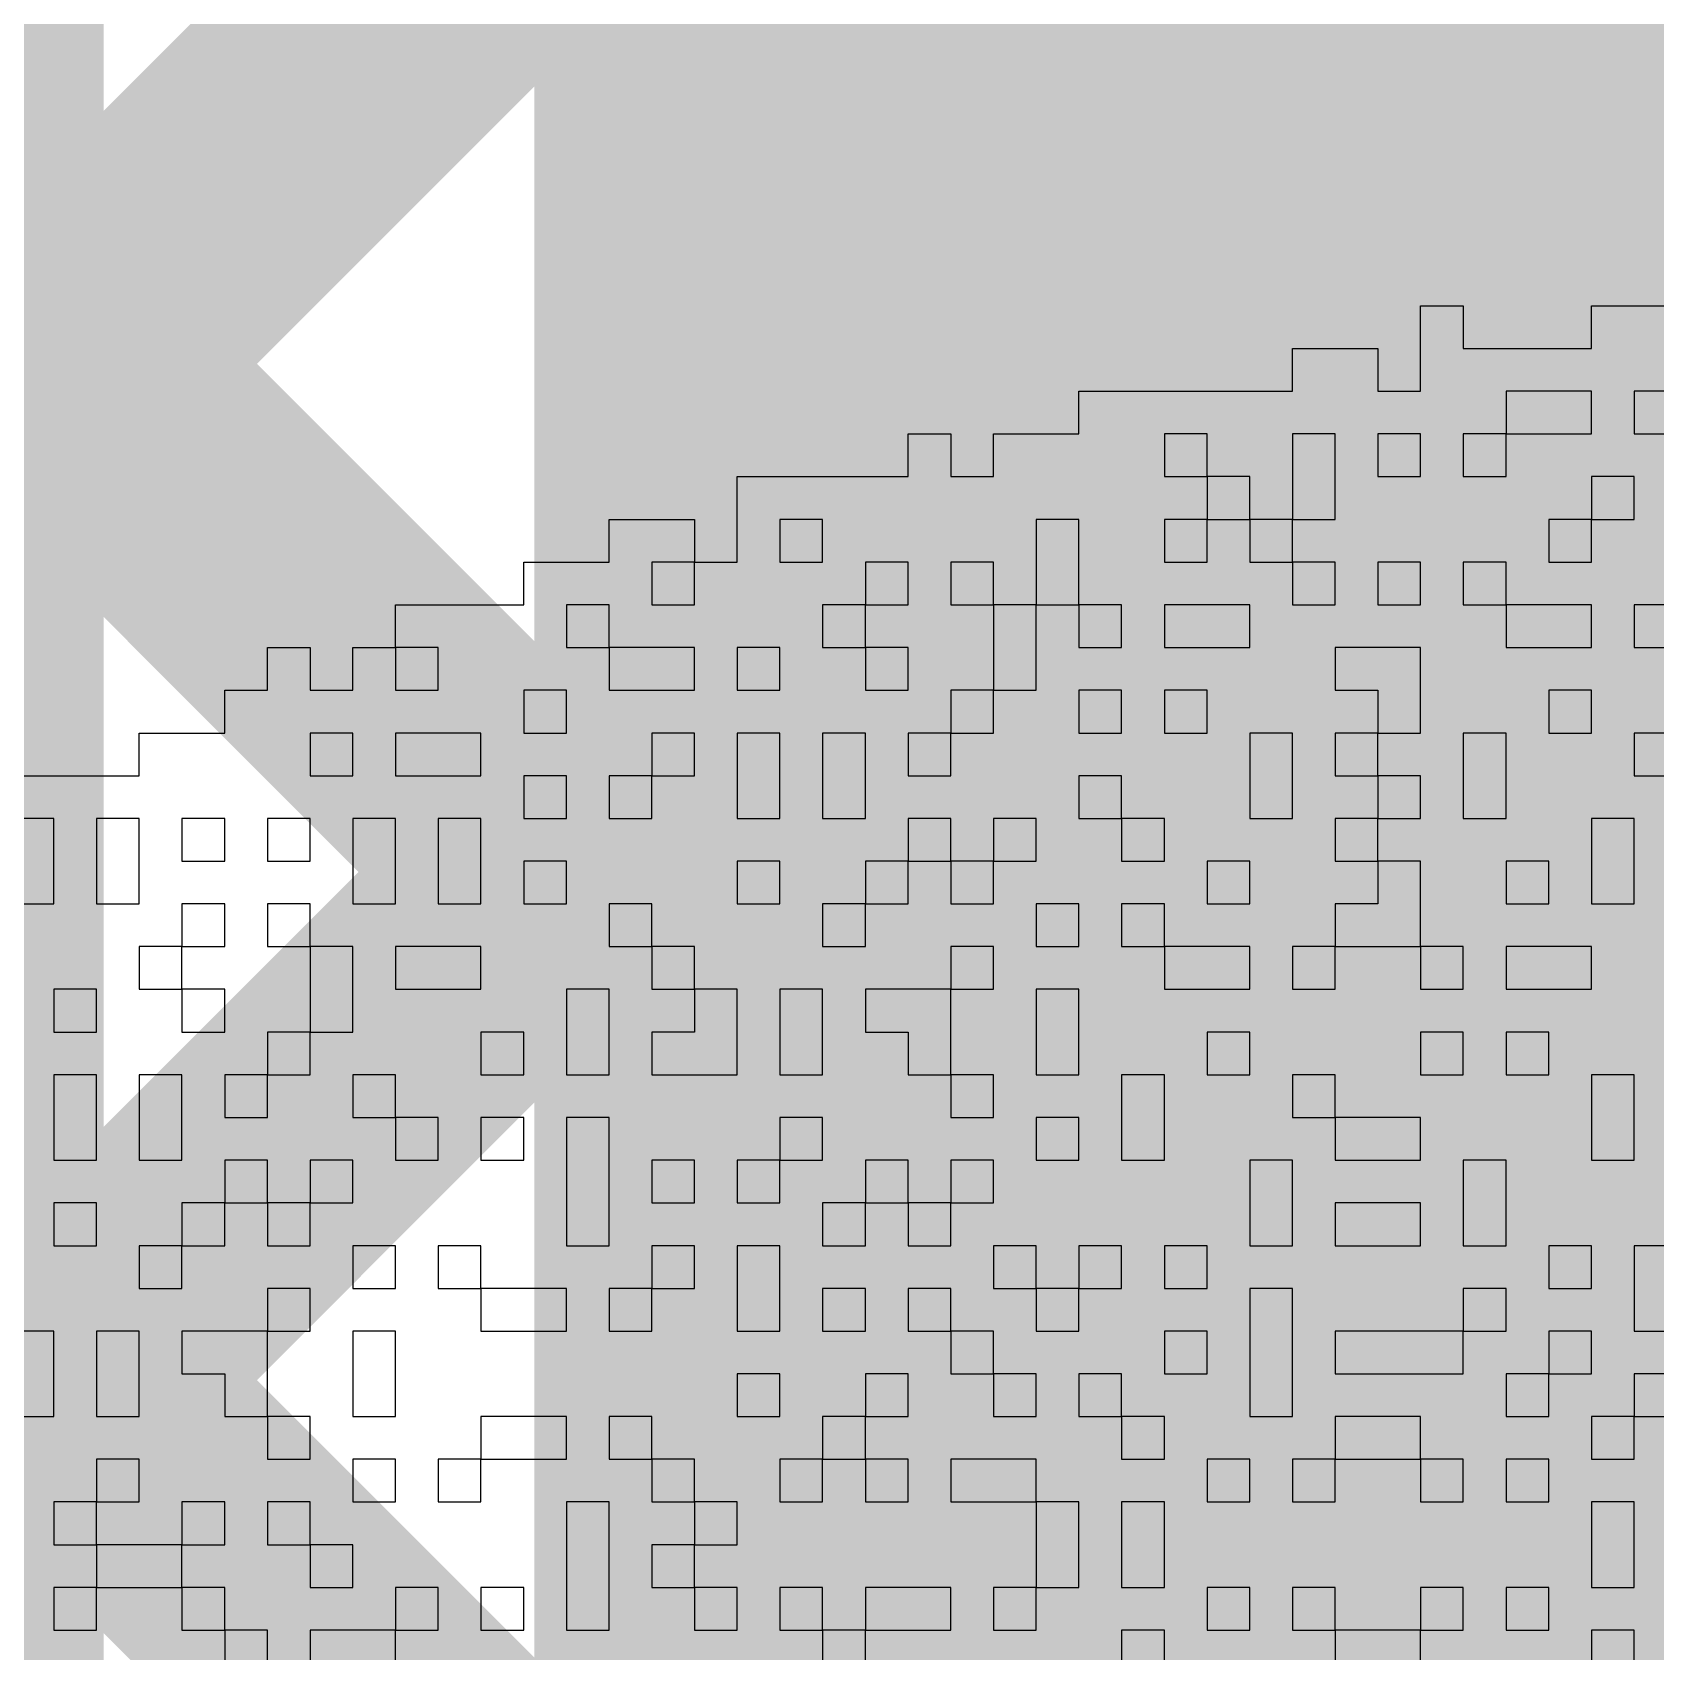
# Model space of a CAD drawing. Header units: millimetres. Extents: x 3.06 to 5.82, y 1.29 to 3.84.
# Drawn here: x 4.73702 to 4.78221, y 2.21276 to 2.25783 of the extents above; entities that cross this region are included whole.
import ezdxf

# ---------------------------------------------------------------- set-up
doc = ezdxf.new("R2010")
doc.units = ezdxf.units.MM
doc.header["$MEASUREMENT"] = 0
for name, color, linetype in [('BottomLayer', 5, 'Continuous'), ('TopLayer', 1, 'Continuous'), ('TopOverlay', 2, 'Continuous')]:
    doc.layers.add(name, color=color, linetype=linetype)

msp = doc.modelspace()

# ---------------------------------------------------------------- linework, layer by layer
at = {"layer": 'BottomLayer', "const_width": 0.022}
msp.add_lwpolyline([(4.767, 2.071), (4.767, 2.726)], dxfattribs=at)
at = {"layer": 'BottomLayer'}
msp.add_solid([(4.701, 2.036), (4.739, 2.036), (4.701, 3.474), (4.739, 3.474)], dxfattribs=at)
at = {"layer": 'TopLayer'}
for points, const_width in [([(4.519702, 2.030685), (4.929017, 2.44)], 0.008), ([(4.547986, 2.030685), (4.957301, 2.44)], 0.008), ([(4.57627, 2.030685), (4.985585, 2.44)], 0.008), ([(4.59587, 2.022), (5.01387, 2.44)], 0.008), ([(4.771, 2.162992), (4.771, 2.341)], 0.04), ([(4.696937, 2.345849), (4.992, 2.050786)], 0.008), ([(4.69547, 2.319032), (4.992, 2.022502)], 0.008), ([(4.681328, 2.30489), (4.992, 1.994217)], 0.008), ([(4.657933, 2.3), (4.986617, 1.971316)], 0.008)]:
    msp.add_lwpolyline(points, dxfattribs=dict(at, const_width=const_width))
at = {"layer": 'TopOverlay'}
for p, q in [((4.775673, 2.24903), (4.775673, 2.25022)), ((4.775673, 2.25022), (4.776862, 2.25022)), ((4.776862, 2.25022), (4.776862, 2.24903)), ((4.78043, 2.24903), (4.78043, 2.25022)), ((4.78043, 2.25022), (4.782808, 2.25022)), ((4.772105, 2.247841), (4.772105, 2.24903)), ((4.772105, 2.24903), (4.774484, 2.24903)), ((4.774484, 2.24903), (4.774484, 2.247841)), ((4.775673, 2.247841), (4.775673, 2.24903)), ((4.776862, 2.24903), (4.78043, 2.24903)), ((4.766159, 2.246652), (4.766159, 2.247841)), ((4.766159, 2.247841), (4.772105, 2.247841)), ((4.774484, 2.247841), (4.775673, 2.247841)), ((4.78043, 2.247841), (4.778051, 2.247841)), ((4.778051, 2.247841), (4.778051, 2.246652)), ((4.78043, 2.246652), (4.78043, 2.247841)), ((4.782808, 2.247841), (4.781619, 2.247841)), ((4.781619, 2.247841), (4.781619, 2.246652)), ((4.761402, 2.245463), (4.761402, 2.246652)), ((4.761402, 2.246652), (4.762591, 2.246652)), ((4.762591, 2.246652), (4.762591, 2.245463)), ((4.76378, 2.245463), (4.76378, 2.246652)), ((4.76378, 2.246652), (4.766159, 2.246652)), ((4.769727, 2.246652), (4.768537, 2.246652)), ((4.768537, 2.246652), (4.768537, 2.245463)), ((4.769727, 2.245463), (4.769727, 2.246652)), ((4.773294, 2.246652), (4.772105, 2.246652)), ((4.772105, 2.246652), (4.772105, 2.245463)), ((4.773294, 2.245463), (4.773294, 2.246652)), ((4.775673, 2.246652), (4.774484, 2.246652)), ((4.774484, 2.246652), (4.774484, 2.245463)), ((4.775673, 2.245463), (4.775673, 2.246652)), ((4.778051, 2.246652), (4.776862, 2.246652)), ((4.776862, 2.246652), (4.776862, 2.245463)), ((4.778051, 2.246652), (4.78043, 2.246652)), ((4.778051, 2.245463), (4.778051, 2.246652)), ((4.781619, 2.246652), (4.782808, 2.246652)), ((4.756645, 2.244273), (4.756645, 2.245463)), ((4.756645, 2.245463), (4.761402, 2.245463)), ((4.762591, 2.245463), (4.76378, 2.245463)), ((4.768537, 2.245463), (4.769727, 2.245463)), ((4.769727, 2.245463), (4.769727, 2.244273)), ((4.770916, 2.245463), (4.769727, 2.245463)), ((4.770916, 2.244273), (4.770916, 2.245463)), ((4.772105, 2.245463), (4.772105, 2.244273)), ((4.773294, 2.244273), (4.773294, 2.245463)), ((4.774484, 2.245463), (4.775673, 2.245463)), ((4.776862, 2.245463), (4.778051, 2.245463)), ((4.781619, 2.245463), (4.78043, 2.245463)), ((4.78043, 2.245463), (4.78043, 2.244273)), ((4.781619, 2.244273), (4.781619, 2.245463)), ((4.753077, 2.243084), (4.753077, 2.244273)), ((4.753077, 2.244273), (4.755456, 2.244273)), ((4.755456, 2.244273), (4.755456, 2.243084)), ((4.756645, 2.243084), (4.756645, 2.244273)), ((4.759023, 2.244273), (4.757834, 2.244273)), ((4.757834, 2.244273), (4.757834, 2.243084)), ((4.759023, 2.243084), (4.759023, 2.244273)), ((4.766159, 2.244273), (4.76497, 2.244273)), ((4.76497, 2.244273), (4.76497, 2.243084)), ((4.766159, 2.243084), (4.766159, 2.244273)), ((4.769727, 2.244273), (4.768537, 2.244273)), ((4.768537, 2.244273), (4.768537, 2.243084)), ((4.769727, 2.243084), (4.769727, 2.244273)), ((4.769727, 2.244273), (4.770916, 2.244273)), ((4.770916, 2.244273), (4.770916, 2.243084)), ((4.772105, 2.244273), (4.770916, 2.244273)), ((4.772105, 2.244273), (4.773294, 2.244273)), ((4.772105, 2.243084), (4.772105, 2.244273)), ((4.78043, 2.244273), (4.779241, 2.244273)), ((4.779241, 2.244273), (4.779241, 2.243084)), ((4.78043, 2.244273), (4.781619, 2.244273)), ((4.78043, 2.243084), (4.78043, 2.244273)), ((4.750699, 2.241895), (4.750699, 2.243084)), ((4.750699, 2.243084), (4.753077, 2.243084)), ((4.755456, 2.243084), (4.754266, 2.243084)), ((4.754266, 2.243084), (4.754266, 2.241895)), ((4.755456, 2.243084), (4.756645, 2.243084)), ((4.755456, 2.241895), (4.755456, 2.243084)), ((4.757834, 2.243084), (4.759023, 2.243084)), ((4.761402, 2.243084), (4.760212, 2.243084)), ((4.760212, 2.243084), (4.760212, 2.241895)), ((4.761402, 2.241895), (4.761402, 2.243084)), ((4.76378, 2.243084), (4.762591, 2.243084)), ((4.762591, 2.243084), (4.762591, 2.241895)), ((4.76378, 2.241895), (4.76378, 2.243084)), ((4.76497, 2.243084), (4.76497, 2.241895)), ((4.766159, 2.241895), (4.766159, 2.243084)), ((4.768537, 2.243084), (4.769727, 2.243084)), ((4.770916, 2.243084), (4.772105, 2.243084)), ((4.772105, 2.243084), (4.772105, 2.241895)), ((4.773294, 2.243084), (4.772105, 2.243084)), ((4.773294, 2.241895), (4.773294, 2.243084)), ((4.775673, 2.243084), (4.774484, 2.243084)), ((4.774484, 2.243084), (4.774484, 2.241895)), ((4.775673, 2.241895), (4.775673, 2.243084)), ((4.778051, 2.243084), (4.776862, 2.243084)), ((4.776862, 2.243084), (4.776862, 2.241895)), ((4.778051, 2.241895), (4.778051, 2.243084)), ((4.779241, 2.243084), (4.78043, 2.243084)), ((4.747131, 2.240706), (4.747131, 2.241895)), ((4.747131, 2.241895), (4.750699, 2.241895)), ((4.753077, 2.241895), (4.751888, 2.241895)), ((4.751888, 2.241895), (4.751888, 2.240706)), ((4.753077, 2.240706), (4.753077, 2.241895)), ((4.754266, 2.241895), (4.755456, 2.241895)), ((4.760212, 2.241895), (4.759023, 2.241895)), ((4.759023, 2.241895), (4.759023, 2.240706)), ((4.760212, 2.241895), (4.761402, 2.241895)), ((4.760212, 2.240706), (4.760212, 2.241895)), ((4.762591, 2.241895), (4.76378, 2.241895)), ((4.76378, 2.241895), (4.76378, 2.240706)), ((4.76497, 2.241895), (4.76378, 2.241895)), ((4.76497, 2.241895), (4.766159, 2.241895)), ((4.76497, 2.240706), (4.76497, 2.241895)), ((4.766159, 2.241895), (4.766159, 2.240706)), ((4.767348, 2.241895), (4.766159, 2.241895)), ((4.767348, 2.240706), (4.767348, 2.241895)), ((4.770916, 2.241895), (4.768537, 2.241895)), ((4.768537, 2.241895), (4.768537, 2.240706)), ((4.770916, 2.240706), (4.770916, 2.241895)), ((4.772105, 2.241895), (4.773294, 2.241895)), ((4.774484, 2.241895), (4.775673, 2.241895)), ((4.776862, 2.241895), (4.778051, 2.241895)), ((4.778051, 2.241895), (4.778051, 2.240706)), ((4.78043, 2.241895), (4.778051, 2.241895)), ((4.78043, 2.240706), (4.78043, 2.241895)), ((4.782808, 2.241895), (4.781619, 2.241895)), ((4.781619, 2.241895), (4.781619, 2.240706)), ((4.743563, 2.239517), (4.743563, 2.240706)), ((4.743563, 2.240706), (4.744752, 2.240706)), ((4.744752, 2.240706), (4.744752, 2.239517)), ((4.745941, 2.239517), (4.745941, 2.240706)), ((4.745941, 2.240706), (4.747131, 2.240706)), ((4.747131, 2.240706), (4.747131, 2.239517)), ((4.74832, 2.240706), (4.747131, 2.240706)), ((4.74832, 2.239517), (4.74832, 2.240706)), ((4.751888, 2.240706), (4.753077, 2.240706)), ((4.753077, 2.240706), (4.753077, 2.239517)), ((4.755456, 2.240706), (4.753077, 2.240706)), ((4.755456, 2.239517), (4.755456, 2.240706)), ((4.757834, 2.240706), (4.756645, 2.240706)), ((4.756645, 2.240706), (4.756645, 2.239517)), ((4.757834, 2.239517), (4.757834, 2.240706)), ((4.759023, 2.240706), (4.760212, 2.240706)), ((4.760212, 2.240706), (4.760212, 2.239517)), ((4.761402, 2.240706), (4.760212, 2.240706)), ((4.761402, 2.239517), (4.761402, 2.240706)), ((4.76378, 2.240706), (4.76378, 2.239517)), ((4.76497, 2.239517), (4.76497, 2.240706)), ((4.766159, 2.240706), (4.767348, 2.240706)), ((4.768537, 2.240706), (4.770916, 2.240706)), ((4.775673, 2.240706), (4.773294, 2.240706)), ((4.773294, 2.240706), (4.773294, 2.239517)), ((4.775673, 2.239517), (4.775673, 2.240706)), ((4.778051, 2.240706), (4.78043, 2.240706)), ((4.781619, 2.240706), (4.782808, 2.240706)), ((4.742374, 2.238327), (4.742374, 2.239517)), ((4.742374, 2.239517), (4.743563, 2.239517)), ((4.744752, 2.239517), (4.745941, 2.239517)), ((4.747131, 2.239517), (4.74832, 2.239517)), ((4.751888, 2.239517), (4.750699, 2.239517)), ((4.750699, 2.239517), (4.750699, 2.238327)), ((4.751888, 2.238327), (4.751888, 2.239517)), ((4.753077, 2.239517), (4.755456, 2.239517)), ((4.756645, 2.239517), (4.757834, 2.239517)), ((4.760212, 2.239517), (4.761402, 2.239517)), ((4.76378, 2.239517), (4.762591, 2.239517)), ((4.762591, 2.239517), (4.762591, 2.238327)), ((4.76378, 2.239517), (4.76497, 2.239517)), ((4.76378, 2.238327), (4.76378, 2.239517)), ((4.767348, 2.239517), (4.766159, 2.239517)), ((4.766159, 2.239517), (4.766159, 2.238327)), ((4.767348, 2.238327), (4.767348, 2.239517)), ((4.769727, 2.239517), (4.768537, 2.239517)), ((4.768537, 2.239517), (4.768537, 2.238327)), ((4.769727, 2.238327), (4.769727, 2.239517)), ((4.773294, 2.239517), (4.774484, 2.239517)), ((4.774484, 2.239517), (4.774484, 2.238327)), ((4.775673, 2.238327), (4.775673, 2.239517)), ((4.78043, 2.239517), (4.779241, 2.239517)), ((4.779241, 2.239517), (4.779241, 2.238327)), ((4.78043, 2.238327), (4.78043, 2.239517)), ((4.739995, 2.237138), (4.739995, 2.238327)), ((4.739995, 2.238327), (4.742374, 2.238327)), ((4.745941, 2.238327), (4.744752, 2.238327)), ((4.744752, 2.238327), (4.744752, 2.237138)), ((4.745941, 2.237138), (4.745941, 2.238327)), ((4.749509, 2.238327), (4.747131, 2.238327)), ((4.747131, 2.238327), (4.747131, 2.237138)), ((4.749509, 2.237138), (4.749509, 2.238327)), ((4.750699, 2.238327), (4.751888, 2.238327)), ((4.755456, 2.238327), (4.754266, 2.238327)), ((4.754266, 2.238327), (4.754266, 2.237138)), ((4.755456, 2.237138), (4.755456, 2.238327)), ((4.757834, 2.238327), (4.756645, 2.238327)), ((4.756645, 2.238327), (4.756645, 2.237138)), ((4.757834, 2.237138), (4.757834, 2.238327)), ((4.760212, 2.238327), (4.759023, 2.238327)), ((4.759023, 2.238327), (4.759023, 2.237138)), ((4.760212, 2.237138), (4.760212, 2.238327)), ((4.762591, 2.238327), (4.761402, 2.238327)), ((4.761402, 2.238327), (4.761402, 2.237138)), ((4.762591, 2.238327), (4.76378, 2.238327)), ((4.762591, 2.237138), (4.762591, 2.238327)), ((4.766159, 2.238327), (4.767348, 2.238327)), ((4.768537, 2.238327), (4.769727, 2.238327)), ((4.772105, 2.238327), (4.770916, 2.238327)), ((4.770916, 2.238327), (4.770916, 2.237138)), ((4.772105, 2.237138), (4.772105, 2.238327)), ((4.774484, 2.238327), (4.773294, 2.238327)), ((4.773294, 2.238327), (4.773294, 2.237138)), ((4.774484, 2.238327), (4.775673, 2.238327)), ((4.774484, 2.237138), (4.774484, 2.238327)), ((4.778051, 2.238327), (4.776862, 2.238327)), ((4.776862, 2.238327), (4.776862, 2.237138)), ((4.778051, 2.237138), (4.778051, 2.238327)), ((4.779241, 2.238327), (4.78043, 2.238327)), ((4.782808, 2.238327), (4.781619, 2.238327)), ((4.781619, 2.238327), (4.781619, 2.237138)), ((4.736427, 2.237138), (4.739995, 2.237138)), ((4.744752, 2.237138), (4.745941, 2.237138)), ((4.747131, 2.237138), (4.749509, 2.237138)), ((4.751888, 2.237138), (4.750699, 2.237138)), ((4.750699, 2.237138), (4.750699, 2.235949)), ((4.751888, 2.235949), (4.751888, 2.237138)), ((4.754266, 2.237138), (4.753077, 2.237138)), ((4.753077, 2.237138), (4.753077, 2.235949)), ((4.754266, 2.237138), (4.755456, 2.237138)), ((4.754266, 2.235949), (4.754266, 2.237138)), ((4.756645, 2.237138), (4.756645, 2.235949)), ((4.757834, 2.235949), (4.757834, 2.237138)), ((4.759023, 2.237138), (4.759023, 2.235949)), ((4.760212, 2.235949), (4.760212, 2.237138)), ((4.761402, 2.237138), (4.762591, 2.237138)), ((4.767348, 2.237138), (4.766159, 2.237138)), ((4.766159, 2.237138), (4.766159, 2.235949)), ((4.767348, 2.235949), (4.767348, 2.237138)), ((4.770916, 2.237138), (4.770916, 2.235949)), ((4.772105, 2.235949), (4.772105, 2.237138)), ((4.773294, 2.237138), (4.774484, 2.237138)), ((4.774484, 2.237138), (4.774484, 2.235949)), ((4.775673, 2.237138), (4.774484, 2.237138)), ((4.775673, 2.235949), (4.775673, 2.237138)), ((4.776862, 2.237138), (4.776862, 2.235949)), ((4.778051, 2.235949), (4.778051, 2.237138)), ((4.781619, 2.237138), (4.782808, 2.237138)), ((4.737617, 2.235949), (4.736427, 2.235949)), ((4.737617, 2.234759), (4.737617, 2.235949)), ((4.739995, 2.235949), (4.738806, 2.235949)), ((4.738806, 2.235949), (4.738806, 2.234759)), ((4.739995, 2.234759), (4.739995, 2.235949)), ((4.742374, 2.235949), (4.741184, 2.235949)), ((4.741184, 2.235949), (4.741184, 2.234759)), ((4.742374, 2.234759), (4.742374, 2.235949)), ((4.744752, 2.235949), (4.743563, 2.235949)), ((4.743563, 2.235949), (4.743563, 2.234759)), ((4.744752, 2.234759), (4.744752, 2.235949)), ((4.747131, 2.235949), (4.745941, 2.235949)), ((4.745941, 2.235949), (4.745941, 2.234759)), ((4.747131, 2.234759), (4.747131, 2.235949)), ((4.749509, 2.235949), (4.74832, 2.235949)), ((4.74832, 2.235949), (4.74832, 2.234759)), ((4.749509, 2.234759), (4.749509, 2.235949)), ((4.750699, 2.235949), (4.751888, 2.235949)), ((4.753077, 2.235949), (4.754266, 2.235949)), ((4.756645, 2.235949), (4.757834, 2.235949)), ((4.759023, 2.235949), (4.760212, 2.235949)), ((4.762591, 2.235949), (4.761402, 2.235949)), ((4.761402, 2.235949), (4.761402, 2.234759)), ((4.762591, 2.234759), (4.762591, 2.235949)), ((4.76497, 2.235949), (4.76378, 2.235949)), ((4.76378, 2.235949), (4.76378, 2.234759)), ((4.76497, 2.234759), (4.76497, 2.235949)), ((4.766159, 2.235949), (4.767348, 2.235949)), ((4.767348, 2.235949), (4.767348, 2.234759)), ((4.768537, 2.235949), (4.767348, 2.235949)), ((4.768537, 2.234759), (4.768537, 2.235949)), ((4.770916, 2.235949), (4.772105, 2.235949)), ((4.774484, 2.235949), (4.773294, 2.235949)), ((4.773294, 2.235949), (4.773294, 2.234759)), ((4.774484, 2.235949), (4.775673, 2.235949)), ((4.774484, 2.234759), (4.774484, 2.235949)), ((4.776862, 2.235949), (4.778051, 2.235949)), ((4.781619, 2.235949), (4.78043, 2.235949)), ((4.78043, 2.235949), (4.78043, 2.234759)), ((4.781619, 2.234759), (4.781619, 2.235949)), ((4.737617, 2.23357), (4.737617, 2.234759)), ((4.738806, 2.234759), (4.738806, 2.23357)), ((4.739995, 2.23357), (4.739995, 2.234759)), ((4.741184, 2.234759), (4.742374, 2.234759)), ((4.743563, 2.234759), (4.744752, 2.234759)), ((4.745941, 2.234759), (4.745941, 2.23357)), ((4.747131, 2.23357), (4.747131, 2.234759)), ((4.74832, 2.234759), (4.74832, 2.23357)), ((4.749509, 2.23357), (4.749509, 2.234759)), ((4.751888, 2.234759), (4.750699, 2.234759)), ((4.750699, 2.234759), (4.750699, 2.23357)), ((4.751888, 2.23357), (4.751888, 2.234759)), ((4.757834, 2.234759), (4.756645, 2.234759)), ((4.756645, 2.234759), (4.756645, 2.23357)), ((4.757834, 2.23357), (4.757834, 2.234759)), ((4.761402, 2.234759), (4.760212, 2.234759)), ((4.760212, 2.234759), (4.760212, 2.23357)), ((4.761402, 2.234759), (4.762591, 2.234759)), ((4.761402, 2.23357), (4.761402, 2.234759)), ((4.762591, 2.234759), (4.762591, 2.23357)), ((4.76378, 2.234759), (4.762591, 2.234759)), ((4.76378, 2.234759), (4.76497, 2.234759)), ((4.76378, 2.23357), (4.76378, 2.234759)), ((4.767348, 2.234759), (4.768537, 2.234759)), ((4.770916, 2.234759), (4.769727, 2.234759)), ((4.769727, 2.234759), (4.769727, 2.23357)), ((4.770916, 2.23357), (4.770916, 2.234759)), ((4.773294, 2.234759), (4.774484, 2.234759)), ((4.774484, 2.234759), (4.774484, 2.23357)), ((4.775673, 2.234759), (4.774484, 2.234759)), ((4.775673, 2.23357), (4.775673, 2.234759)), ((4.779241, 2.234759), (4.778051, 2.234759)), ((4.778051, 2.234759), (4.778051, 2.23357)), ((4.779241, 2.23357), (4.779241, 2.234759)), ((4.78043, 2.234759), (4.78043, 2.23357)), ((4.781619, 2.23357), (4.781619, 2.234759)), ((4.736427, 2.23357), (4.737617, 2.23357)), ((4.738806, 2.23357), (4.739995, 2.23357)), ((4.742374, 2.23357), (4.741184, 2.23357)), ((4.741184, 2.23357), (4.741184, 2.232381)), ((4.742374, 2.232381), (4.742374, 2.23357)), ((4.744752, 2.23357), (4.743563, 2.23357)), ((4.743563, 2.23357), (4.743563, 2.232381)), ((4.744752, 2.232381), (4.744752, 2.23357)), ((4.745941, 2.23357), (4.747131, 2.23357)), ((4.74832, 2.23357), (4.749509, 2.23357)), ((4.750699, 2.23357), (4.751888, 2.23357)), ((4.754266, 2.23357), (4.753077, 2.23357)), ((4.753077, 2.23357), (4.753077, 2.232381)), ((4.754266, 2.232381), (4.754266, 2.23357)), ((4.756645, 2.23357), (4.757834, 2.23357)), ((4.760212, 2.23357), (4.759023, 2.23357)), ((4.759023, 2.23357), (4.759023, 2.232381)), ((4.760212, 2.23357), (4.761402, 2.23357)), ((4.760212, 2.232381), (4.760212, 2.23357)), ((4.762591, 2.23357), (4.76378, 2.23357)), ((4.766159, 2.23357), (4.76497, 2.23357)), ((4.76497, 2.23357), (4.76497, 2.232381)), ((4.766159, 2.232381), (4.766159, 2.23357)), ((4.768537, 2.23357), (4.767348, 2.23357)), ((4.767348, 2.23357), (4.767348, 2.232381)), ((4.768537, 2.232381), (4.768537, 2.23357)), ((4.769727, 2.23357), (4.770916, 2.23357)), ((4.774484, 2.23357), (4.773294, 2.23357)), ((4.773294, 2.23357), (4.773294, 2.232381)), ((4.775673, 2.232381), (4.775673, 2.23357)), ((4.778051, 2.23357), (4.779241, 2.23357)), ((4.78043, 2.23357), (4.781619, 2.23357)), ((4.741184, 2.232381), (4.739995, 2.232381)), ((4.739995, 2.232381), (4.739995, 2.231192)), ((4.741184, 2.232381), (4.742374, 2.232381)), ((4.741184, 2.231192), (4.741184, 2.232381)), ((4.743563, 2.232381), (4.744752, 2.232381)), ((4.744752, 2.232381), (4.744752, 2.231192)), ((4.745941, 2.232381), (4.744752, 2.232381)), ((4.745941, 2.231192), (4.745941, 2.232381)), ((4.749509, 2.232381), (4.747131, 2.232381)), ((4.747131, 2.232381), (4.747131, 2.231192)), ((4.749509, 2.231192), (4.749509, 2.232381)), ((4.753077, 2.232381), (4.754266, 2.232381)), ((4.754266, 2.232381), (4.754266, 2.231192)), ((4.755456, 2.232381), (4.754266, 2.232381)), ((4.755456, 2.231192), (4.755456, 2.232381)), ((4.759023, 2.232381), (4.760212, 2.232381)), ((4.76378, 2.232381), (4.762591, 2.232381)), ((4.762591, 2.232381), (4.762591, 2.231192)), ((4.76378, 2.231192), (4.76378, 2.232381)), ((4.76497, 2.232381), (4.766159, 2.232381)), ((4.767348, 2.232381), (4.768537, 2.232381)), ((4.768537, 2.232381), (4.768537, 2.231192)), ((4.770916, 2.232381), (4.768537, 2.232381)), ((4.770916, 2.231192), (4.770916, 2.232381)), ((4.773294, 2.232381), (4.772105, 2.232381)), ((4.772105, 2.232381), (4.772105, 2.231192)), ((4.773294, 2.232381), (4.775673, 2.232381)), ((4.773294, 2.231192), (4.773294, 2.232381)), ((4.775673, 2.232381), (4.775673, 2.231192)), ((4.776862, 2.232381), (4.775673, 2.232381)), ((4.776862, 2.231192), (4.776862, 2.232381)), ((4.78043, 2.232381), (4.778051, 2.232381)), ((4.778051, 2.232381), (4.778051, 2.231192)), ((4.78043, 2.231192), (4.78043, 2.232381)), ((4.738806, 2.231192), (4.737617, 2.231192)), ((4.737617, 2.231192), (4.737617, 2.230002)), ((4.738806, 2.230002), (4.738806, 2.231192)), ((4.739995, 2.231192), (4.741184, 2.231192)), ((4.741184, 2.231192), (4.741184, 2.230002)), ((4.742374, 2.231192), (4.741184, 2.231192)), ((4.742374, 2.230002), (4.742374, 2.231192)), ((4.744752, 2.231192), (4.744752, 2.230002)), ((4.745941, 2.230002), (4.745941, 2.231192)), ((4.747131, 2.231192), (4.749509, 2.231192)), ((4.753077, 2.231192), (4.751888, 2.231192)), ((4.751888, 2.231192), (4.751888, 2.230002)), ((4.753077, 2.230002), (4.753077, 2.231192)), ((4.754266, 2.231192), (4.755456, 2.231192)), ((4.755456, 2.231192), (4.755456, 2.230002)), ((4.756645, 2.231192), (4.755456, 2.231192)), ((4.756645, 2.230002), (4.756645, 2.231192)), ((4.759023, 2.231192), (4.757834, 2.231192)), ((4.757834, 2.231192), (4.757834, 2.230002)), ((4.759023, 2.230002), (4.759023, 2.231192)), ((4.762591, 2.231192), (4.760212, 2.231192)), ((4.760212, 2.231192), (4.760212, 2.230002)), ((4.762591, 2.231192), (4.76378, 2.231192)), ((4.762591, 2.230002), (4.762591, 2.231192)), ((4.766159, 2.231192), (4.76497, 2.231192)), ((4.76497, 2.231192), (4.76497, 2.230002)), ((4.766159, 2.230002), (4.766159, 2.231192)), ((4.768537, 2.231192), (4.770916, 2.231192)), ((4.772105, 2.231192), (4.773294, 2.231192)), ((4.775673, 2.231192), (4.776862, 2.231192)), ((4.778051, 2.231192), (4.78043, 2.231192)), ((4.737617, 2.230002), (4.738806, 2.230002)), ((4.741184, 2.230002), (4.742374, 2.230002)), ((4.744752, 2.230002), (4.743563, 2.230002)), ((4.743563, 2.230002), (4.743563, 2.228813)), ((4.744752, 2.230002), (4.745941, 2.230002)), ((4.744752, 2.228813), (4.744752, 2.230002)), ((4.750699, 2.230002), (4.749509, 2.230002)), ((4.749509, 2.230002), (4.749509, 2.228813)), ((4.750699, 2.228813), (4.750699, 2.230002)), ((4.751888, 2.230002), (4.751888, 2.228813)), ((4.753077, 2.228813), (4.753077, 2.230002)), ((4.755456, 2.230002), (4.754266, 2.230002)), ((4.754266, 2.230002), (4.754266, 2.228813)), ((4.756645, 2.228813), (4.756645, 2.230002)), ((4.757834, 2.230002), (4.757834, 2.228813)), ((4.759023, 2.228813), (4.759023, 2.230002)), ((4.760212, 2.230002), (4.761402, 2.230002)), ((4.761402, 2.230002), (4.761402, 2.228813)), ((4.762591, 2.228813), (4.762591, 2.230002)), ((4.76497, 2.230002), (4.76497, 2.228813)), ((4.766159, 2.228813), (4.766159, 2.230002)), ((4.770916, 2.230002), (4.769727, 2.230002)), ((4.769727, 2.230002), (4.769727, 2.228813)), ((4.770916, 2.228813), (4.770916, 2.230002)), ((4.776862, 2.230002), (4.775673, 2.230002)), ((4.775673, 2.230002), (4.775673, 2.228813)), ((4.776862, 2.228813), (4.776862, 2.230002)), ((4.779241, 2.230002), (4.778051, 2.230002)), ((4.778051, 2.230002), (4.778051, 2.228813)), ((4.779241, 2.228813), (4.779241, 2.230002)), ((4.738806, 2.228813), (4.737617, 2.228813)), ((4.737617, 2.228813), (4.737617, 2.227624)), ((4.738806, 2.227624), (4.738806, 2.228813)), ((4.741184, 2.228813), (4.739995, 2.228813)), ((4.739995, 2.228813), (4.739995, 2.227624)), ((4.741184, 2.227624), (4.741184, 2.228813)), ((4.743563, 2.228813), (4.742374, 2.228813)), ((4.742374, 2.228813), (4.742374, 2.227624)), ((4.743563, 2.228813), (4.744752, 2.228813)), ((4.743563, 2.227624), (4.743563, 2.228813)), ((4.747131, 2.228813), (4.745941, 2.228813)), ((4.745941, 2.228813), (4.745941, 2.227624)), ((4.747131, 2.227624), (4.747131, 2.228813)), ((4.749509, 2.228813), (4.750699, 2.228813)), ((4.751888, 2.228813), (4.753077, 2.228813)), ((4.754266, 2.228813), (4.756645, 2.228813)), ((4.757834, 2.228813), (4.759023, 2.228813)), ((4.761402, 2.228813), (4.762591, 2.228813)), ((4.762591, 2.228813), (4.762591, 2.227624)), ((4.76378, 2.228813), (4.762591, 2.228813)), ((4.76378, 2.227624), (4.76378, 2.228813)), ((4.76497, 2.228813), (4.766159, 2.228813)), ((4.768537, 2.228813), (4.767348, 2.228813)), ((4.767348, 2.228813), (4.767348, 2.227624)), ((4.768537, 2.227624), (4.768537, 2.228813)), ((4.769727, 2.228813), (4.770916, 2.228813)), ((4.773294, 2.228813), (4.772105, 2.228813)), ((4.772105, 2.228813), (4.772105, 2.227624)), ((4.773294, 2.227624), (4.773294, 2.228813)), ((4.775673, 2.228813), (4.776862, 2.228813)), ((4.778051, 2.228813), (4.779241, 2.228813)), ((4.781619, 2.228813), (4.78043, 2.228813)), ((4.78043, 2.228813), (4.78043, 2.227624)), ((4.781619, 2.227624), (4.781619, 2.228813)), ((4.737617, 2.227624), (4.737617, 2.226435)), ((4.738806, 2.226435), (4.738806, 2.227624)), ((4.739995, 2.227624), (4.739995, 2.226435)), ((4.741184, 2.226435), (4.741184, 2.227624)), ((4.742374, 2.227624), (4.743563, 2.227624)), ((4.745941, 2.227624), (4.747131, 2.227624)), ((4.747131, 2.227624), (4.747131, 2.226435)), ((4.74832, 2.227624), (4.747131, 2.227624)), ((4.74832, 2.226435), (4.74832, 2.227624)), ((4.750699, 2.227624), (4.749509, 2.227624)), ((4.749509, 2.227624), (4.749509, 2.226435)), ((4.750699, 2.226435), (4.750699, 2.227624)), ((4.753077, 2.227624), (4.751888, 2.227624)), ((4.751888, 2.227624), (4.751888, 2.226435)), ((4.753077, 2.226435), (4.753077, 2.227624)), ((4.759023, 2.227624), (4.757834, 2.227624)), ((4.757834, 2.227624), (4.757834, 2.226435)), ((4.759023, 2.226435), (4.759023, 2.227624)), ((4.762591, 2.227624), (4.76378, 2.227624)), ((4.766159, 2.227624), (4.76497, 2.227624)), ((4.76497, 2.227624), (4.76497, 2.226435)), ((4.766159, 2.226435), (4.766159, 2.227624)), ((4.767348, 2.227624), (4.767348, 2.226435)), ((4.768537, 2.226435), (4.768537, 2.227624)), ((4.772105, 2.227624), (4.773294, 2.227624)), ((4.773294, 2.227624), (4.773294, 2.226435)), ((4.775673, 2.227624), (4.773294, 2.227624)), ((4.775673, 2.226435), (4.775673, 2.227624)), ((4.78043, 2.227624), (4.78043, 2.226435)), ((4.781619, 2.226435), (4.781619, 2.227624)), ((4.737617, 2.226435), (4.738806, 2.226435)), ((4.739995, 2.226435), (4.741184, 2.226435)), ((4.743563, 2.226435), (4.742374, 2.226435)), ((4.742374, 2.226435), (4.742374, 2.225245)), ((4.743563, 2.225245), (4.743563, 2.226435)), ((4.745941, 2.226435), (4.744752, 2.226435)), ((4.744752, 2.226435), (4.744752, 2.225245)), ((4.745941, 2.225245), (4.745941, 2.226435)), ((4.747131, 2.226435), (4.74832, 2.226435)), ((4.749509, 2.226435), (4.750699, 2.226435)), ((4.751888, 2.226435), (4.751888, 2.225245)), ((4.753077, 2.225245), (4.753077, 2.226435)), ((4.755456, 2.226435), (4.754266, 2.226435)), ((4.754266, 2.226435), (4.754266, 2.225245)), ((4.755456, 2.225245), (4.755456, 2.226435)), ((4.757834, 2.226435), (4.756645, 2.226435)), ((4.756645, 2.226435), (4.756645, 2.225245)), ((4.757834, 2.226435), (4.759023, 2.226435)), ((4.757834, 2.225245), (4.757834, 2.226435)), ((4.761402, 2.226435), (4.760212, 2.226435)), ((4.760212, 2.226435), (4.760212, 2.225245)), ((4.761402, 2.225245), (4.761402, 2.226435)), ((4.76378, 2.226435), (4.762591, 2.226435)), ((4.762591, 2.226435), (4.762591, 2.225245)), ((4.76378, 2.225245), (4.76378, 2.226435)), ((4.76497, 2.226435), (4.766159, 2.226435)), ((4.767348, 2.226435), (4.768537, 2.226435)), ((4.772105, 2.226435), (4.770916, 2.226435)), ((4.770916, 2.226435), (4.770916, 2.225245)), ((4.772105, 2.225245), (4.772105, 2.226435)), ((4.773294, 2.226435), (4.775673, 2.226435)), ((4.778051, 2.226435), (4.776862, 2.226435)), ((4.776862, 2.226435), (4.776862, 2.225245)), ((4.778051, 2.225245), (4.778051, 2.226435)), ((4.78043, 2.226435), (4.781619, 2.226435)), ((4.738806, 2.225245), (4.737617, 2.225245)), ((4.737617, 2.225245), (4.737617, 2.224056)), ((4.738806, 2.224056), (4.738806, 2.225245)), ((4.742374, 2.225245), (4.741184, 2.225245)), ((4.741184, 2.225245), (4.741184, 2.224056)), ((4.742374, 2.225245), (4.743563, 2.225245)), ((4.742374, 2.224056), (4.742374, 2.225245)), ((4.743563, 2.225245), (4.743563, 2.224056)), ((4.744752, 2.225245), (4.743563, 2.225245)), ((4.744752, 2.225245), (4.745941, 2.225245)), ((4.744752, 2.224056), (4.744752, 2.225245)), ((4.751888, 2.225245), (4.751888, 2.224056)), ((4.753077, 2.224056), (4.753077, 2.225245)), ((4.754266, 2.225245), (4.755456, 2.225245)), ((4.756645, 2.225245), (4.757834, 2.225245)), ((4.760212, 2.225245), (4.759023, 2.225245)), ((4.759023, 2.225245), (4.759023, 2.224056)), ((4.760212, 2.225245), (4.761402, 2.225245)), ((4.760212, 2.224056), (4.760212, 2.225245)), ((4.761402, 2.225245), (4.761402, 2.224056)), ((4.762591, 2.225245), (4.761402, 2.225245)), ((4.762591, 2.225245), (4.76378, 2.225245)), ((4.762591, 2.224056), (4.762591, 2.225245)), ((4.770916, 2.225245), (4.770916, 2.224056)), ((4.772105, 2.224056), (4.772105, 2.225245)), ((4.775673, 2.225245), (4.773294, 2.225245)), ((4.773294, 2.225245), (4.773294, 2.224056)), ((4.775673, 2.224056), (4.775673, 2.225245)), ((4.776862, 2.225245), (4.776862, 2.224056)), ((4.778051, 2.224056), (4.778051, 2.225245)), ((4.737617, 2.224056), (4.738806, 2.224056)), ((4.741184, 2.224056), (4.739995, 2.224056)), ((4.739995, 2.224056), (4.739995, 2.222867)), ((4.741184, 2.224056), (4.742374, 2.224056)), ((4.741184, 2.222867), (4.741184, 2.224056)), ((4.743563, 2.224056), (4.744752, 2.224056)), ((4.747131, 2.224056), (4.745941, 2.224056)), ((4.745941, 2.224056), (4.745941, 2.222867)), ((4.747131, 2.222867), (4.747131, 2.224056)), ((4.749509, 2.224056), (4.74832, 2.224056)), ((4.74832, 2.224056), (4.74832, 2.222867)), ((4.749509, 2.222867), (4.749509, 2.224056)), ((4.751888, 2.224056), (4.753077, 2.224056)), ((4.755456, 2.224056), (4.754266, 2.224056)), ((4.754266, 2.224056), (4.754266, 2.222867)), ((4.755456, 2.222867), (4.755456, 2.224056)), ((4.757834, 2.224056), (4.756645, 2.224056)), ((4.756645, 2.224056), (4.756645, 2.222867)), ((4.757834, 2.222867), (4.757834, 2.224056)), ((4.759023, 2.224056), (4.760212, 2.224056)), ((4.761402, 2.224056), (4.762591, 2.224056)), ((4.76497, 2.224056), (4.76378, 2.224056)), ((4.76378, 2.224056), (4.76378, 2.222867)), ((4.76497, 2.222867), (4.76497, 2.224056)), ((4.767348, 2.224056), (4.766159, 2.224056)), ((4.766159, 2.224056), (4.766159, 2.222867)), ((4.767348, 2.222867), (4.767348, 2.224056)), ((4.769727, 2.224056), (4.768537, 2.224056)), ((4.768537, 2.224056), (4.768537, 2.222867)), ((4.769727, 2.222867), (4.769727, 2.224056)), ((4.770916, 2.224056), (4.772105, 2.224056)), ((4.773294, 2.224056), (4.775673, 2.224056)), ((4.776862, 2.224056), (4.778051, 2.224056)), ((4.78043, 2.224056), (4.779241, 2.224056)), ((4.779241, 2.224056), (4.779241, 2.222867)), ((4.78043, 2.222867), (4.78043, 2.224056)), ((4.782808, 2.224056), (4.781619, 2.224056)), ((4.781619, 2.224056), (4.781619, 2.222867)), ((4.739995, 2.222867), (4.741184, 2.222867)), ((4.744752, 2.222867), (4.743563, 2.222867)), ((4.743563, 2.222867), (4.743563, 2.221678)), ((4.744752, 2.221678), (4.744752, 2.222867)), ((4.745941, 2.222867), (4.747131, 2.222867)), ((4.74832, 2.222867), (4.749509, 2.222867)), ((4.749509, 2.222867), (4.749509, 2.221678)), ((4.751888, 2.222867), (4.749509, 2.222867)), ((4.751888, 2.221678), (4.751888, 2.222867)), ((4.754266, 2.222867), (4.753077, 2.222867)), ((4.753077, 2.222867), (4.753077, 2.221678)), ((4.754266, 2.222867), (4.755456, 2.222867)), ((4.754266, 2.221678), (4.754266, 2.222867)), ((4.756645, 2.222867), (4.756645, 2.221678)), ((4.757834, 2.221678), (4.757834, 2.222867)), ((4.760212, 2.222867), (4.759023, 2.222867)), ((4.759023, 2.222867), (4.759023, 2.221678)), ((4.760212, 2.221678), (4.760212, 2.222867)), ((4.762591, 2.222867), (4.761402, 2.222867)), ((4.761402, 2.222867), (4.761402, 2.221678)), ((4.762591, 2.221678), (4.762591, 2.222867)), ((4.76378, 2.222867), (4.76497, 2.222867)), ((4.76497, 2.222867), (4.76497, 2.221678)), ((4.766159, 2.222867), (4.76497, 2.222867)), ((4.766159, 2.222867), (4.767348, 2.222867)), ((4.766159, 2.221678), (4.766159, 2.222867)), ((4.768537, 2.222867), (4.769727, 2.222867)), ((4.772105, 2.222867), (4.770916, 2.222867)), ((4.770916, 2.222867), (4.770916, 2.221678)), ((4.772105, 2.221678), (4.772105, 2.222867)), ((4.778051, 2.222867), (4.776862, 2.222867)), ((4.776862, 2.222867), (4.776862, 2.221678)), ((4.778051, 2.221678), (4.778051, 2.222867)), ((4.779241, 2.222867), (4.78043, 2.222867)), ((4.781619, 2.222867), (4.781619, 2.221678)), ((4.737617, 2.221678), (4.736427, 2.221678)), ((4.737617, 2.220488), (4.737617, 2.221678)), ((4.739995, 2.221678), (4.738806, 2.221678)), ((4.738806, 2.221678), (4.738806, 2.220488)), ((4.739995, 2.220488), (4.739995, 2.221678)), ((4.743563, 2.221678), (4.741184, 2.221678)), ((4.741184, 2.221678), (4.741184, 2.220488)), ((4.743563, 2.221678), (4.744752, 2.221678)), ((4.743563, 2.220488), (4.743563, 2.221678)), ((4.747131, 2.221678), (4.745941, 2.221678)), ((4.745941, 2.221678), (4.745941, 2.220488)), ((4.747131, 2.220488), (4.747131, 2.221678)), ((4.749509, 2.221678), (4.751888, 2.221678)), ((4.753077, 2.221678), (4.754266, 2.221678)), ((4.756645, 2.221678), (4.757834, 2.221678)), ((4.759023, 2.221678), (4.760212, 2.221678)), ((4.761402, 2.221678), (4.762591, 2.221678)), ((4.762591, 2.221678), (4.762591, 2.220488)), ((4.76378, 2.221678), (4.762591, 2.221678)), ((4.76378, 2.220488), (4.76378, 2.221678)), ((4.76497, 2.221678), (4.766159, 2.221678)), ((4.769727, 2.221678), (4.768537, 2.221678)), ((4.768537, 2.221678), (4.768537, 2.220488)), ((4.769727, 2.220488), (4.769727, 2.221678)), ((4.770916, 2.221678), (4.770916, 2.220488)), ((4.772105, 2.220488), (4.772105, 2.221678)), ((4.776862, 2.221678), (4.773294, 2.221678)), ((4.773294, 2.221678), (4.773294, 2.220488)), ((4.776862, 2.221678), (4.778051, 2.221678)), ((4.776862, 2.220488), (4.776862, 2.221678)), ((4.78043, 2.221678), (4.779241, 2.221678)), ((4.779241, 2.221678), (4.779241, 2.220488)), ((4.78043, 2.220488), (4.78043, 2.221678)), ((4.781619, 2.221678), (4.782808, 2.221678)), ((4.737617, 2.219299), (4.737617, 2.220488)), ((4.738806, 2.220488), (4.738806, 2.219299)), ((4.739995, 2.219299), (4.739995, 2.220488)), ((4.741184, 2.220488), (4.742374, 2.220488)), ((4.742374, 2.220488), (4.742374, 2.219299)), ((4.743563, 2.219299), (4.743563, 2.220488)), ((4.745941, 2.220488), (4.745941, 2.219299)), ((4.747131, 2.219299), (4.747131, 2.220488)), ((4.757834, 2.220488), (4.756645, 2.220488)), ((4.756645, 2.220488), (4.756645, 2.219299)), ((4.757834, 2.219299), (4.757834, 2.220488)), ((4.761402, 2.220488), (4.760212, 2.220488)), ((4.760212, 2.220488), (4.760212, 2.219299)), ((4.761402, 2.219299), (4.761402, 2.220488)), ((4.762591, 2.220488), (4.76378, 2.220488)), ((4.76378, 2.220488), (4.76378, 2.219299)), ((4.76497, 2.220488), (4.76378, 2.220488)), ((4.76497, 2.219299), (4.76497, 2.220488)), ((4.767348, 2.220488), (4.766159, 2.220488)), ((4.766159, 2.220488), (4.766159, 2.219299)), ((4.767348, 2.219299), (4.767348, 2.220488)), ((4.768537, 2.220488), (4.769727, 2.220488)), ((4.770916, 2.220488), (4.770916, 2.219299)), ((4.772105, 2.219299), (4.772105, 2.220488)), ((4.773294, 2.220488), (4.776862, 2.220488)), ((4.779241, 2.220488), (4.778051, 2.220488)), ((4.778051, 2.220488), (4.778051, 2.219299)), ((4.779241, 2.220488), (4.78043, 2.220488)), ((4.779241, 2.219299), (4.779241, 2.220488)), ((4.782808, 2.220488), (4.781619, 2.220488)), ((4.781619, 2.220488), (4.781619, 2.219299)), ((4.736427, 2.219299), (4.737617, 2.219299)), ((4.738806, 2.219299), (4.739995, 2.219299)), ((4.742374, 2.219299), (4.743563, 2.219299)), ((4.743563, 2.219299), (4.743563, 2.21811)), ((4.744752, 2.219299), (4.743563, 2.219299)), ((4.744752, 2.21811), (4.744752, 2.219299)), ((4.745941, 2.219299), (4.747131, 2.219299)), ((4.751888, 2.219299), (4.749509, 2.219299)), ((4.749509, 2.219299), (4.749509, 2.21811)), ((4.751888, 2.21811), (4.751888, 2.219299)), ((4.754266, 2.219299), (4.753077, 2.219299)), ((4.753077, 2.219299), (4.753077, 2.21811)), ((4.754266, 2.21811), (4.754266, 2.219299)), ((4.756645, 2.219299), (4.757834, 2.219299)), ((4.760212, 2.219299), (4.759023, 2.219299)), ((4.759023, 2.219299), (4.759023, 2.21811)), ((4.760212, 2.219299), (4.761402, 2.219299)), ((4.760212, 2.21811), (4.760212, 2.219299)), ((4.76378, 2.219299), (4.76497, 2.219299)), ((4.766159, 2.219299), (4.767348, 2.219299)), ((4.767348, 2.219299), (4.767348, 2.21811)), ((4.768537, 2.219299), (4.767348, 2.219299)), ((4.768537, 2.21811), (4.768537, 2.219299)), ((4.770916, 2.219299), (4.772105, 2.219299)), ((4.775673, 2.219299), (4.773294, 2.219299)), ((4.773294, 2.219299), (4.773294, 2.21811)), ((4.775673, 2.21811), (4.775673, 2.219299)), ((4.778051, 2.219299), (4.779241, 2.219299)), ((4.781619, 2.219299), (4.78043, 2.219299)), ((4.78043, 2.219299), (4.78043, 2.21811)), ((4.781619, 2.219299), (4.782808, 2.219299)), ((4.781619, 2.21811), (4.781619, 2.219299)), ((4.739995, 2.21811), (4.738806, 2.21811)), ((4.738806, 2.21811), (4.738806, 2.216921)), ((4.739995, 2.216921), (4.739995, 2.21811)), ((4.743563, 2.21811), (4.744752, 2.21811)), ((4.747131, 2.21811), (4.745941, 2.21811)), ((4.745941, 2.21811), (4.745941, 2.216921)), ((4.747131, 2.216921), (4.747131, 2.21811)), ((4.749509, 2.21811), (4.74832, 2.21811)), ((4.74832, 2.21811), (4.74832, 2.216921)), ((4.749509, 2.21811), (4.751888, 2.21811)), ((4.749509, 2.216921), (4.749509, 2.21811)), ((4.753077, 2.21811), (4.754266, 2.21811)), ((4.754266, 2.21811), (4.754266, 2.216921)), ((4.755456, 2.21811), (4.754266, 2.21811)), ((4.755456, 2.216921), (4.755456, 2.21811)), ((4.759023, 2.21811), (4.757834, 2.21811)), ((4.757834, 2.21811), (4.757834, 2.216921)), ((4.759023, 2.21811), (4.760212, 2.21811)), ((4.759023, 2.216921), (4.759023, 2.21811)), ((4.760212, 2.21811), (4.760212, 2.216921)), ((4.761402, 2.21811), (4.760212, 2.21811)), ((4.761402, 2.216921), (4.761402, 2.21811)), ((4.76497, 2.21811), (4.762591, 2.21811)), ((4.762591, 2.21811), (4.762591, 2.216921)), ((4.76497, 2.216921), (4.76497, 2.21811)), ((4.767348, 2.21811), (4.768537, 2.21811)), ((4.770916, 2.21811), (4.769727, 2.21811)), ((4.769727, 2.21811), (4.769727, 2.216921)), ((4.770916, 2.216921), (4.770916, 2.21811)), ((4.773294, 2.21811), (4.772105, 2.21811)), ((4.772105, 2.21811), (4.772105, 2.216921)), ((4.773294, 2.21811), (4.775673, 2.21811)), ((4.773294, 2.216921), (4.773294, 2.21811)), ((4.775673, 2.21811), (4.775673, 2.216921)), ((4.776862, 2.21811), (4.775673, 2.21811)), ((4.776862, 2.216921), (4.776862, 2.21811)), ((4.779241, 2.21811), (4.778051, 2.21811)), ((4.778051, 2.21811), (4.778051, 2.216921)), ((4.779241, 2.216921), (4.779241, 2.21811)), ((4.78043, 2.21811), (4.781619, 2.21811)), ((4.738806, 2.216921), (4.737617, 2.216921)), ((4.737617, 2.216921), (4.737617, 2.215731)), ((4.738806, 2.216921), (4.739995, 2.216921)), ((4.738806, 2.215731), (4.738806, 2.216921)), ((4.742374, 2.216921), (4.741184, 2.216921)), ((4.741184, 2.216921), (4.741184, 2.215731)), ((4.742374, 2.215731), (4.742374, 2.216921)), ((4.744752, 2.216921), (4.743563, 2.216921)), ((4.743563, 2.216921), (4.743563, 2.215731)), ((4.744752, 2.215731), (4.744752, 2.216921)), ((4.745941, 2.216921), (4.747131, 2.216921)), ((4.74832, 2.216921), (4.749509, 2.216921)), ((4.753077, 2.216921), (4.751888, 2.216921)), ((4.751888, 2.216921), (4.751888, 2.215731)), ((4.753077, 2.215731), (4.753077, 2.216921)), ((4.754266, 2.216921), (4.755456, 2.216921)), ((4.755456, 2.216921), (4.755456, 2.215731)), ((4.756645, 2.216921), (4.755456, 2.216921)), ((4.756645, 2.215731), (4.756645, 2.216921)), ((4.757834, 2.216921), (4.759023, 2.216921)), ((4.760212, 2.216921), (4.761402, 2.216921)), ((4.762591, 2.216921), (4.76497, 2.216921)), ((4.76497, 2.216921), (4.76497, 2.215731)), ((4.766159, 2.216921), (4.76497, 2.216921)), ((4.766159, 2.215731), (4.766159, 2.216921)), ((4.768537, 2.216921), (4.767348, 2.216921)), ((4.767348, 2.216921), (4.767348, 2.215731)), ((4.768537, 2.215731), (4.768537, 2.216921)), ((4.769727, 2.216921), (4.770916, 2.216921)), ((4.772105, 2.216921), (4.773294, 2.216921)), ((4.775673, 2.216921), (4.776862, 2.216921)), ((4.778051, 2.216921), (4.779241, 2.216921)), ((4.781619, 2.216921), (4.78043, 2.216921)), ((4.78043, 2.216921), (4.78043, 2.215731)), ((4.781619, 2.215731), (4.781619, 2.216921)), ((4.737617, 2.215731), (4.738806, 2.215731)), ((4.738806, 2.215731), (4.738806, 2.214542)), ((4.741184, 2.215731), (4.738806, 2.215731)), ((4.741184, 2.215731), (4.742374, 2.215731)), ((4.741184, 2.214542), (4.741184, 2.215731)), ((4.743563, 2.215731), (4.744752, 2.215731)), ((4.744752, 2.215731), (4.744752, 2.214542)), ((4.745941, 2.215731), (4.744752, 2.215731)), ((4.745941, 2.214542), (4.745941, 2.215731)), ((4.751888, 2.215731), (4.751888, 2.214542)), ((4.753077, 2.214542), (4.753077, 2.215731)), ((4.755456, 2.215731), (4.754266, 2.215731)), ((4.754266, 2.215731), (4.754266, 2.214542)), ((4.755456, 2.215731), (4.756645, 2.215731)), ((4.755456, 2.214542), (4.755456, 2.215731)), ((4.76497, 2.215731), (4.76497, 2.214542)), ((4.766159, 2.214542), (4.766159, 2.215731)), ((4.767348, 2.215731), (4.767348, 2.214542)), ((4.768537, 2.214542), (4.768537, 2.215731)), ((4.78043, 2.215731), (4.78043, 2.214542)), ((4.781619, 2.214542), (4.781619, 2.215731)), ((4.738806, 2.214542), (4.737617, 2.214542)), ((4.737617, 2.214542), (4.737617, 2.213353)), ((4.738806, 2.213353), (4.738806, 2.214542)), ((4.738806, 2.214542), (4.741184, 2.214542)), ((4.741184, 2.214542), (4.741184, 2.213353)), ((4.742374, 2.214542), (4.741184, 2.214542)), ((4.742374, 2.213353), (4.742374, 2.214542)), ((4.744752, 2.214542), (4.745941, 2.214542)), ((4.74832, 2.214542), (4.747131, 2.214542)), ((4.747131, 2.214542), (4.747131, 2.213353)), ((4.74832, 2.213353), (4.74832, 2.214542)), ((4.750699, 2.214542), (4.749509, 2.214542)), ((4.749509, 2.214542), (4.749509, 2.213353)), ((4.750699, 2.213353), (4.750699, 2.214542)), ((4.751888, 2.214542), (4.751888, 2.213353)), ((4.753077, 2.213353), (4.753077, 2.214542)), ((4.754266, 2.214542), (4.755456, 2.214542)), ((4.755456, 2.214542), (4.755456, 2.213353)), ((4.756645, 2.214542), (4.755456, 2.214542)), ((4.756645, 2.213353), (4.756645, 2.214542)), ((4.759023, 2.214542), (4.757834, 2.214542)), ((4.757834, 2.214542), (4.757834, 2.213353)), ((4.759023, 2.213353), (4.759023, 2.214542)), ((4.762591, 2.214542), (4.760212, 2.214542)), ((4.760212, 2.214542), (4.760212, 2.213353)), ((4.762591, 2.213353), (4.762591, 2.214542)), ((4.76497, 2.214542), (4.76378, 2.214542)), ((4.76378, 2.214542), (4.76378, 2.213353)), ((4.76497, 2.214542), (4.766159, 2.214542)), ((4.76497, 2.213353), (4.76497, 2.214542)), ((4.767348, 2.214542), (4.768537, 2.214542)), ((4.770916, 2.214542), (4.769727, 2.214542)), ((4.769727, 2.214542), (4.769727, 2.213353)), ((4.770916, 2.213353), (4.770916, 2.214542)), ((4.773294, 2.214542), (4.772105, 2.214542)), ((4.772105, 2.214542), (4.772105, 2.213353)), ((4.773294, 2.213353), (4.773294, 2.214542)), ((4.776862, 2.214542), (4.775673, 2.214542)), ((4.775673, 2.214542), (4.775673, 2.213353)), ((4.776862, 2.213353), (4.776862, 2.214542)), ((4.779241, 2.214542), (4.778051, 2.214542)), ((4.778051, 2.214542), (4.778051, 2.213353)), ((4.779241, 2.213353), (4.779241, 2.214542)), ((4.78043, 2.214542), (4.781619, 2.214542)), ((4.737617, 2.213353), (4.738806, 2.213353)), ((4.741184, 2.213353), (4.742374, 2.213353)), ((4.742374, 2.213353), (4.742374, 2.212164)), ((4.743563, 2.213353), (4.742374, 2.213353)), ((4.743563, 2.212164), (4.743563, 2.213353)), ((4.747131, 2.213353), (4.744752, 2.213353)), ((4.744752, 2.213353), (4.744752, 2.212164)), ((4.747131, 2.213353), (4.74832, 2.213353)), ((4.747131, 2.212164), (4.747131, 2.213353)), ((4.749509, 2.213353), (4.750699, 2.213353)), ((4.751888, 2.213353), (4.753077, 2.213353)), ((4.755456, 2.213353), (4.756645, 2.213353)), ((4.757834, 2.213353), (4.759023, 2.213353)), ((4.759023, 2.213353), (4.759023, 2.212164)), ((4.760212, 2.213353), (4.759023, 2.213353)), ((4.760212, 2.213353), (4.762591, 2.213353)), ((4.760212, 2.212164), (4.760212, 2.213353)), ((4.76378, 2.213353), (4.76497, 2.213353)), ((4.768537, 2.213353), (4.767348, 2.213353)), ((4.767348, 2.213353), (4.767348, 2.212164)), ((4.768537, 2.212164), (4.768537, 2.213353)), ((4.769727, 2.213353), (4.770916, 2.213353)), ((4.772105, 2.213353), (4.773294, 2.213353)), ((4.773294, 2.213353), (4.773294, 2.212164)), ((4.775673, 2.213353), (4.773294, 2.213353)), ((4.775673, 2.213353), (4.776862, 2.213353)), ((4.775673, 2.212164), (4.775673, 2.213353)), ((4.778051, 2.213353), (4.779241, 2.213353)), ((4.781619, 2.213353), (4.78043, 2.213353)), ((4.78043, 2.213353), (4.78043, 2.212164)), ((4.781619, 2.212164), (4.781619, 2.213353))]:
    msp.add_line(p, q, dxfattribs=at)

doc.saveas('drawing.dxf')
